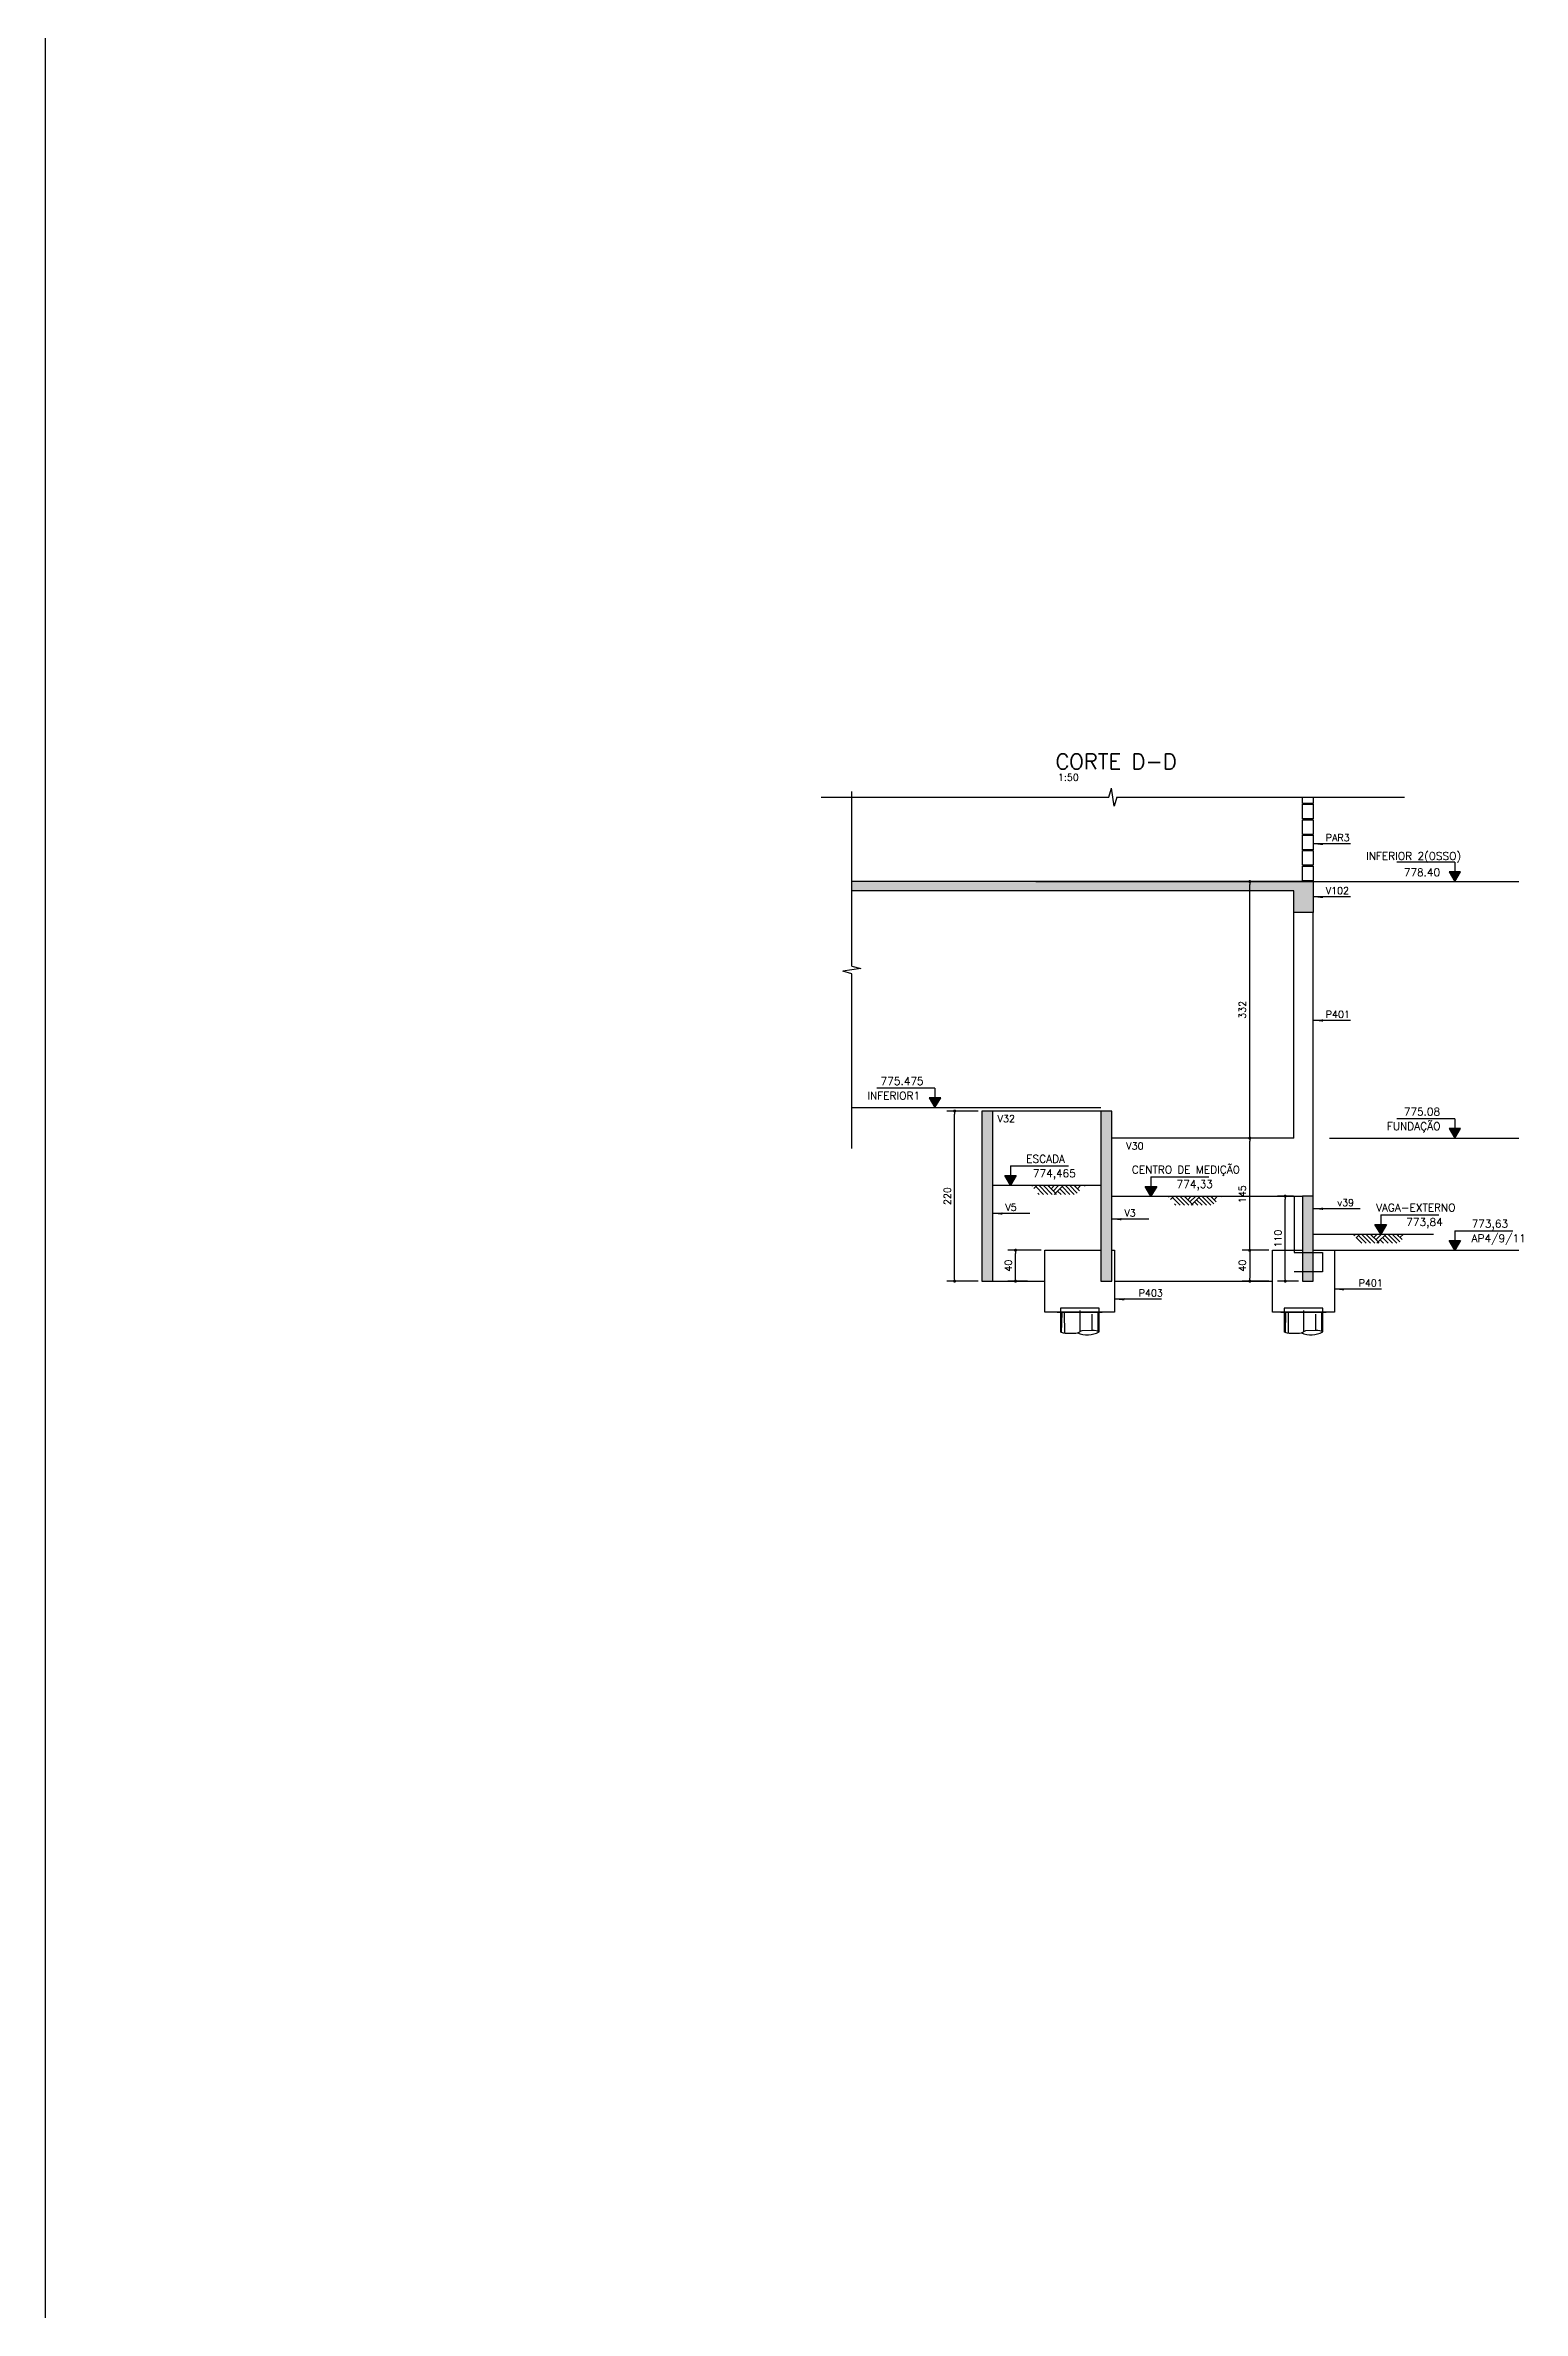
# Model space of a CAD drawing. Extents: x -856 to 20282, y 14720 to 28231.
# Drawn here: x 4522 to 6433, y 17650 to 20581 of the extents above; entities that cross this region are included whole.
import ezdxf
from ezdxf.enums import TextEntityAlignment as Align

# ---------------------------------------------------------------- set-up
doc = ezdxf.new("R2010")
doc.units = 0
doc.layers.get('0').update_dxf_attribs({"linetype": 'CONTINUOUS'})
doc.layers.get('Defpoints').update_dxf_attribs({"linetype": 'CONTINUOUS'})
for name, color, linetype in [('COTA', 1, 'CONTINUOUS'), ('H2', 252, 'CONTINUOUS'), ('H6', 1, 'CONTINUOUS'), ('LINHA_FINA', 1, 'CONTINUOUS'), ('LINHA_NIVEL', 210, 'CONTINUOUS'), ('PENA_1', 1, 'CONTINUOUS'), ('PENA_2', 2, 'CONTINUOUS'), ('PENA_3', 3, 'CONTINUOUS'), ('T1', 2, 'CONTINUOUS'), ('T3', 4, 'CONTINUOUS'), ('TEXTO', 3, 'CONTINUOUS')]:
    doc.layers.add(name, color=color, linetype=linetype)
doc.styles.add('COTA', font='romans.shx')
doc.styles.add('TEXTO', font='romans.shx', dxfattribs={"height": 10})
doc.styles.add('Texto1', font='romans.shx', dxfattribs={"height": 9})
doc.styles.add('Texto3', font='romans.shx', dxfattribs={"height": 20})
doc.dimstyles.new('forma', dxfattribs={"dimscale": 5, "dimtxt": 1.8, "dimasz": 0.8, "dimexe": 2, "dimexo": 1, "dimgap": 1, "dimtad": 1, "dimdec": 1, "dimzin": 9, "dimdsep": 46, "dimtxsty": 'COTA', "dimblk1": 'DOT', "dimblk2": 'DOT', "dimsah": 1, "dimcen": 0, "dimdle": 1, "dimclrd": 256, "dimclre": 256, "dimclrt": 2, "dimadec": 0, "dimazin": 0, "dimtfac": 1, "dimtdec": 0, "dimtmove": 0, "dimatfit": 3, "dimfxl": 1, "dimtolj": 1, "dimtzin": 0, "dimarcsym": 0})

# ---------------------------------------------------------------- blocks, each defined once
blk = doc.blocks.new('elevação')
at = {"layer": 'LINHA_FINA', "linetype": 'Continuous'}
blk.add_hatch(color=256, dxfattribs=at).paths.add_polyline_path([(1.5, 2.5), (-1.5, 2.5), (0, 0)])
at = {"layer": 'LINHA_FINA'}
for p, q in [((0, 5), (-15, 5)), ((-1.5, 2.5), (0, 0)), ((1.5, 2.5), (-1.5, 2.5)), ((0, 5), (0, 2.5)), ((0, 0), (1.5, 2.5))]:
    blk.add_line(p, q, dxfattribs=at)
at = {"layer": 'TEXTO', "linetype": 'Continuous', "style": 'TEXTO'}
for p in [(-8.5, 5.25), (-8.5, 1.5)]:
    blk.add_attdef('XXXX.XX', text='', height=2, dxfattribs=at).set_placement(p, align=Align.BOTTOM_CENTER)
blk = doc.blocks.new('ss')
at = {"layer": 'LINHA_FINA'}
blk.add_solid([(0, 0), (-2.5, -0.29), (-2.5, 0.3)], dxfattribs=at)
blk = doc.blocks.new('interrup')
at = {"layer": 'LINHA_FINA'}
for p, q in [((-1, 0), (-0.33, 2.31)), ((0.33, -2.31), (-0.33, 2.31)), ((1, 0), (0.33, -2.31))]:
    blk.add_line(p, q, dxfattribs=at)
blk = doc.blocks.new('_Dot')
at = {"color": 0, "linetype": 'ByBlock', "lineweight": -2}
blk.add_line((-0.5, 0), (-1, 0), dxfattribs=at)
at = {"color": 0, "linetype": 'ByBlock', "const_width": 0.5}
blk.add_lwpolyline([(-0.25, 0, 1), (0.25, 0, 1)], format="xyb", close=True, dxfattribs=at)
blk = doc.blocks.new('*D384')
at = {"layer": 'COTA', "lineweight": -2, "transparency": 16777216}
for p, q in [((6104.2, 19022), (6069.6, 19022)), ((6079.6, 19018), (6079.6, 18986)), ((6104.2, 18982), (6069.6, 18982))]:
    blk.add_line(p, q, dxfattribs=at)
at = {"layer": 'Defpoints', "color": 0, "transparency": 16777216}
for p in [(6109.2, 19022), (6079.6, 18982), (6109.2, 18982)]:
    blk.add_point(p, dxfattribs=at)
at = {"layer": 'COTA', "lineweight": -2, "transparency": 16777216, "xscale": 4, "yscale": 4, "zscale": 4}
for p, rotation in [((6079.6, 19022), 90), ((6079.6, 18982), 270)]:
    blk.add_blockref('_Dot', p, dxfattribs=dict(at, rotation=rotation))
at = {"layer": 'COTA', "color": 2, "transparency": 16777216, "insert": (6070.1, 19002), "char_height": 9, "attachment_point": 5, "rotation": 90, "style": 'COTA'}
blk.add_mtext('\\A1;40 ', dxfattribs=at)
blk = doc.blocks.new('*D385')
at = {"layer": 'COTA', "lineweight": -2, "transparency": 16777216}
for p, q in [((5809.7, 19022), (5766.7, 19022)), ((5776.7, 18986), (5776.7, 19018)), ((5792.1, 18982), (5766.7, 18982))]:
    blk.add_line(p, q, dxfattribs=at)
at = {"layer": 'Defpoints', "color": 0, "transparency": 16777216}
for p in [(5776.7, 19022), (5814.7, 19022), (5797.1, 18982)]:
    blk.add_point(p, dxfattribs=at)
at = {"layer": 'COTA', "lineweight": -2, "transparency": 16777216, "xscale": 4, "yscale": 4, "zscale": 4}
for p, rotation in [((5776.7, 19022), 90), ((5776.7, 18982), 270)]:
    blk.add_blockref('_Dot', p, dxfattribs=dict(at, rotation=rotation))
at = {"layer": 'COTA', "color": 2, "transparency": 16777216, "insert": (5767.2, 19002), "char_height": 9, "attachment_point": 5, "rotation": 90, "style": 'COTA'}
blk.add_mtext('\\A1;40 ', dxfattribs=at)
blk = doc.blocks.new('*D386')
at = {"layer": 'COTA', "lineweight": -2, "transparency": 16777216}
for p, q in [((6085.7, 19167), (6069.6, 19167)), ((6079.6, 19026), (6079.6, 19163)), ((6104.2, 19022), (6069.6, 19022))]:
    blk.add_line(p, q, dxfattribs=at)
at = {"layer": 'Defpoints', "color": 0, "transparency": 16777216}
for p in [(6079.6, 19167), (6090.7, 19167), (6109.2, 19022)]:
    blk.add_point(p, dxfattribs=at)
at = {"layer": 'COTA', "lineweight": -2, "transparency": 16777216, "xscale": 4, "yscale": 4, "zscale": 4}
for p, rotation in [((6079.6, 19167), 90), ((6079.6, 19022), 270)]:
    blk.add_blockref('_Dot', p, dxfattribs=dict(at, rotation=rotation))
at = {"layer": 'COTA', "color": 2, "transparency": 16777216, "insert": (6070.1, 19094.5), "char_height": 9, "attachment_point": 5, "rotation": 90, "style": 'COTA'}
blk.add_mtext('\\A1;145 ', dxfattribs=at)
blk = doc.blocks.new('*D387')
at = {"layer": 'COTA', "lineweight": -2, "transparency": 16777216}
for p, q in [((6078.8, 19499), (6069.6, 19499)), ((6079.6, 19171), (6079.6, 19495)), ((6095.6, 19167), (6069.6, 19167))]:
    blk.add_line(p, q, dxfattribs=at)
at = {"layer": 'Defpoints', "color": 0, "transparency": 16777216}
for p in [(6079.6, 19499), (6083.8, 19499), (6100.6, 19167)]:
    blk.add_point(p, dxfattribs=at)
at = {"layer": 'COTA', "lineweight": -2, "transparency": 16777216, "xscale": 4, "yscale": 4, "zscale": 4}
for p, rotation in [((6079.6, 19499), 90), ((6079.6, 19167), 270)]:
    blk.add_blockref('_Dot', p, dxfattribs=dict(at, rotation=rotation))
at = {"layer": 'COTA', "color": 2, "transparency": 16777216, "insert": (6070.1, 19333), "char_height": 9, "attachment_point": 5, "rotation": 90, "style": 'COTA'}
blk.add_mtext('\\A1;332 ', dxfattribs=at)
blk = doc.blocks.new('A$Cfeb4b014')
at = {"layer": 'PENA_1'}
for p, q in [((0, 29.3), (58.3, 29.3)), ((54.2, 34.3), (4.2, 34.3)), ((4.2, 34.3), (4.2, 29.1)), ((29.2, 31.4), (29.2, 3.7)), ((53.8, 3.9), (53.8, 29.6)), ((54.2, 29.1), (54.2, 34.3)), ((4.2, 29.1), (4.2, 3.7)), ((4.7, 3.5), (5.1, 28)), ((5.8, 3), (6.3, 28.4)), ((9.9, 2), (9.6, 28.2)), ((45.1, 5.4), (45.1, 26.7)), ((52.9, 4.3), (52.9, 28.4)), ((54.2, 3.7), (54.2, 29.1))]:
    blk.add_line(p, q, dxfattribs=at)
for points in [[(4.2, 3.7), (5.3, 3.2), (6.4, 2.8), (7.9, 2.4), (10.4, 2), (24, 2.1), (26.4, 2.6), (27.6, 3), (29.2, 3.7)], [(54.2, 3.7), (53.1, 4.3), (52, 4.7), (50.4, 5.1), (47.9, 5.5), (45.1, 5.4), (31.9, 4.9), (30.8, 4.5), (29.2, 3.7)]]:
    blk.add_lwpolyline(points, dxfattribs=at)
blk.add_arc((39.1, 32.1), 32.1, 246.6344, 297.9627, dxfattribs=at)
blk = doc.blocks.new('*D431')
at = {"layer": 'COTA', "lineweight": -2, "transparency": 16777216}
for p, q in [((6136.2, 19092), (6115.6, 19092)), ((6125.6, 18986), (6125.6, 19088)), ((6142.7, 18982), (6115.6, 18982))]:
    blk.add_line(p, q, dxfattribs=at)
at = {"layer": 'Defpoints', "color": 0, "transparency": 16777216}
for p in [(6125.6, 19092), (6141.2, 19092), (6147.7, 18982)]:
    blk.add_point(p, dxfattribs=at)
at = {"layer": 'COTA', "lineweight": -2, "transparency": 16777216, "xscale": 4, "yscale": 4, "zscale": 4}
for p, rotation in [((6125.6, 19092), 90), ((6125.6, 18982), 270)]:
    blk.add_blockref('_Dot', p, dxfattribs=dict(at, rotation=rotation))
at = {"layer": 'COTA', "color": 2, "transparency": 16777216, "insert": (6116.1, 19037), "char_height": 9, "attachment_point": 5, "rotation": 90, "style": 'COTA'}
blk.add_mtext('\\A1;110 ', dxfattribs=at)
blk = doc.blocks.new('*D432')
at = {"layer": 'COTA', "lineweight": -2, "transparency": 16777216}
for p, q in [((5728.2, 19202), (5687.9, 19202)), ((5697.9, 18986), (5697.9, 19198)), ((5728.2, 18982), (5687.9, 18982))]:
    blk.add_line(p, q, dxfattribs=at)
at = {"layer": 'Defpoints', "color": 0, "transparency": 16777216}
for p in [(5697.9, 19202), (5733.2, 19202), (5733.2, 18982)]:
    blk.add_point(p, dxfattribs=at)
at = {"layer": 'COTA', "lineweight": -2, "transparency": 16777216, "xscale": 4, "yscale": 4, "zscale": 4}
for p, rotation in [((5697.9, 19202), 90), ((5697.9, 18982), 270)]:
    blk.add_blockref('_Dot', p, dxfattribs=dict(at, rotation=rotation))
at = {"layer": 'COTA', "color": 2, "transparency": 16777216, "insert": (5688.4, 19092), "char_height": 9, "attachment_point": 5, "rotation": 90, "style": 'COTA'}
blk.add_mtext('\\A1;220 ', dxfattribs=at)

msp = doc.modelspace()

# ---------------------------------------------------------------- hatches: boundary and pattern name
at = {"layer": 'H2'}
for points in [[(6161.71, 19498.99), (5564.88, 19498.99), (5564.88, 19487.03), (6136.71, 19487.03), (6136.71, 19458.99), (6161.71, 19458.99)], [(5747.21, 19201.99), (5733.21, 19201.99), (5733.21, 18981.99), (5747.21, 18981.99)], [(5901.21, 18981.99), (5901.21, 19201.99), (5887.21, 19201.99), (5887.21, 18981.99)], [(6161.71, 19091.99), (6147.71, 19091.99), (6147.71, 18981.99), (6161.71, 18981.99)]]:
    msp.add_hatch(color=256, dxfattribs=at).paths.add_polyline_path(points)
at = {"layer": 'H6'}
h = msp.add_hatch(dxfattribs=at)
h.set_pattern_fill('AR-PARQ1', color=256, scale=2, angle=45, style=0)
h.set_pattern_definition([(135, (-7018.41, -8583.232), (-33.941125, 0), [24, -24]), (135, (-7015.58, -8580.403), (-33.941125, 0), [24, -24]), (135, (-7012.752, -8577.575), (-33.941125, 0), [24, -24]), (135, (-7009.924, -8574.747), (-33.941125, 0), [24, -24]), (135, (-7007.096, -8571.918), (-33.941125, 0), [24, -24]), (135, (-7004.267, -8569.09), (-33.941125, 0), [24, -24]), (135, (-7001.439, -8566.261), (-33.941125, 0), [24, -24]), (45, (-7035.38, -8566.261), (33.941125, 0), [24, -24]), (45, (-7038.208, -8563.433), (33.941125, 0), [24, -24]), (45, (-7041.037, -8560.604), (33.941125, 0), [24, -24]), (45, (-7043.865, -8557.776), (33.941125, 0), [24, -24]), (45, (-7046.694, -8554.948), (33.941125, 0), [24, -24]), (45, (-7049.522, -8552.12), (33.941125, 0), [24, -24]), (45, (-7052.35, -8549.29), (33.941125, 0), [24, -24])])
h.paths.add_polyline_path([(5796.64, 19105.99), (5866.85, 19105.99), (5854.83, 19094.29), (5807, 19094.29)])
h = msp.add_hatch(dxfattribs=at)
h.set_pattern_fill('AR-PARQ1', color=256, scale=2, angle=45, style=0)
h.set_pattern_definition([(135, (-6841.583, -8597.232), (-33.941125, 0), [24, -24]), (135, (-6838.754, -8594.403), (-33.941125, 0), [24, -24]), (135, (-6835.926, -8591.575), (-33.941125, 0), [24, -24]), (135, (-6833.097, -8588.747), (-33.941125, 0), [24, -24]), (135, (-6830.27, -8585.918), (-33.941125, 0), [24, -24]), (135, (-6827.44, -8583.09), (-33.941125, 0), [24, -24]), (135, (-6824.612, -8580.261), (-33.941125, 0), [24, -24]), (45, (-6858.553, -8580.261), (33.941125, 0), [24, -24]), (45, (-6861.382, -8577.433), (33.941125, 0), [24, -24]), (45, (-6864.21, -8574.604), (33.941125, 0), [24, -24]), (45, (-6867.039, -8571.776), (33.941125, 0), [24, -24]), (45, (-6869.867, -8568.948), (33.941125, 0), [24, -24]), (45, (-6872.695, -8566.12), (33.941125, 0), [24, -24]), (45, (-6875.524, -8563.29), (33.941125, 0), [24, -24])])
h.paths.add_polyline_path([(5973.47, 19091.99), (6043.67, 19091.99), (6031.66, 19080.29), (5983.83, 19080.29)])
h = msp.add_hatch(dxfattribs=at)
h.set_pattern_fill('AR-PARQ1', color=256, scale=2, angle=45, style=0)
h.set_pattern_definition([(135, (-6601.052, -8646.232), (-33.941125, 0), [24, -24]), (135, (-6598.223, -8643.403), (-33.941125, 0), [24, -24]), (135, (-6595.395, -8640.575), (-33.941125, 0), [24, -24]), (135, (-6592.566, -8637.747), (-33.941125, 0), [24, -24]), (135, (-6589.738, -8634.918), (-33.941125, 0), [24, -24]), (135, (-6586.91, -8632.09), (-33.941125, 0), [24, -24]), (135, (-6584.08, -8629.261), (-33.941125, 0), [24, -24]), (45, (-6618.022, -8629.261), (33.941125, 0), [24, -24]), (45, (-6620.85, -8626.433), (33.941125, 0), [24, -24]), (45, (-6623.68, -8623.604), (33.941125, 0), [24, -24]), (45, (-6626.508, -8620.776), (33.941125, 0), [24, -24]), (45, (-6629.336, -8617.948), (33.941125, 0), [24, -24]), (45, (-6632.164, -8615.12), (33.941125, 0), [24, -24]), (45, (-6634.993, -8612.29), (33.941125, 0), [24, -24])])
h.paths.add_polyline_path([(6212.17, 19042.99), (6283.51, 19042.99), (6272.19, 19031.29), (6224.36, 19031.29)])

# ---------------------------------------------------------------- linework, layer by layer
at = {"layer": 'COTA'}
for p, q in [((4521.66, 28230.73), (4521.66, 16671.78)), ((6137.1, 19091.99), (6137.1, 19018.99)), ((6137.1, 19018.99), (6173.85, 19018.99)), ((6173.85, 19018.99), (6173.85, 18993.99)), ((6173.85, 18993.99), (6137.1, 18993.99))]:
    msp.add_line(p, q, dxfattribs=at)
at = {"layer": 'LINHA_FINA'}
for p, q in [((5525.38, 19608.13), (5897.55, 19608.13)), ((5564.88, 19389.62), (5564.88, 19615.42)), ((5907.55, 19608.13), (6279.72, 19608.13)), ((6209.8, 19547.58), (6161.71, 19547.58)), ((6209.8, 19478.99), (6161.71, 19478.99)), ((5564.88, 19153.81), (5564.88, 19379.62)), ((6209.8, 19319.22), (6161.71, 19319.22)), ((5795.3, 19069.5), (5747.21, 19069.5)), ((5949.3, 19062.2), (5901.21, 19062.2)), ((6222.33, 19075.66), (6161.71, 19075.66)), ((6249.83, 18971.53), (6189.21, 18971.53)), ((5965.33, 18958.58), (5904.71, 18958.58))]:
    msp.add_line(p, q, dxfattribs=at)
at = {"layer": 'LINHA_NIVEL'}
for p, q in [((5802.77, 19498.99), (6427.52, 19498.99)), ((5564.88, 19206.49), (5887.21, 19206.49)), ((6182.94, 19166.99), (6427.52, 19166.99)), ((5747.21, 19105.99), (5887.21, 19105.99)), ((5901.21, 19091.99), (6147.71, 19091.99)), ((6161.71, 19042.99), (6317.25, 19042.99)), ((6189.21, 19021.99), (6427.52, 19021.99))]:
    msp.add_line(p, q, dxfattribs=at)
at = {"layer": 'PENA_1'}
for p, q in [((6136.71, 19166.99), (6136.71, 19458.99)), ((6161.71, 19021.99), (6161.71, 19458.99)), ((5747.21, 19021.99), (5747.21, 19201.99)), ((6136.71, 19166.99), (5901.21, 19166.99)), ((5904.71, 18981.99), (6109.21, 18981.99))]:
    msp.add_line(p, q, dxfattribs=at)
msp.add_lwpolyline([(6161.71, 19608.13), (6161.71, 19599.99), (6147.71, 19599.99), (6147.71, 19608.13)], dxfattribs=at)
for points in [[(6147.71, 19598.99), (6161.71, 19598.99), (6161.71, 19579.99), (6147.71, 19579.99)], [(6147.71, 19578.99), (6161.71, 19578.99), (6161.71, 19559.99), (6147.71, 19559.99)], [(6147.71, 19558.99), (6161.71, 19558.99), (6161.71, 19539.99), (6147.71, 19539.99)], [(6147.71, 19538.99), (6161.71, 19538.99), (6161.71, 19519.99), (6147.71, 19519.99)], [(6147.71, 19518.99), (6161.71, 19518.99), (6161.71, 19499.99), (6147.71, 19499.99)]]:
    msp.add_lwpolyline(points, close=True, dxfattribs=at)
at = {"layer": 'PENA_2'}
for points in [[(5901.21, 19021.99), (5904.71, 19021.99), (5904.71, 18941.99), (5814.71, 18941.99), (5814.71, 19021.99), (5887.21, 19021.99)], [(6161.71, 19021.99), (6189.21, 19021.99), (6189.21, 18941.99), (6109.21, 18941.99), (6109.21, 19021.99), (6147.71, 19021.99)]]:
    msp.add_lwpolyline(points, dxfattribs=at)
at = {"layer": 'PENA_3'}
for p, q in [((6161.71, 19498.99), (5564.88, 19498.99)), ((6136.71, 19487.03), (5564.88, 19487.03)), ((5887.21, 19201.99), (5747.21, 19201.99)), ((5747.21, 18981.99), (5814.71, 18981.99))]:
    msp.add_line(p, q, dxfattribs=at)
for points in [[(6136.71, 19498.99), (6161.71, 19498.99), (6161.71, 19458.99), (6136.71, 19458.99), (6136.71, 19487.03)], [(5747.21, 19201.99), (5733.21, 19201.99), (5733.21, 18981.99), (5747.21, 18981.99), (5747.21, 19201.99)], [(5901.21, 18981.99), (5901.21, 19201.99), (5887.21, 19201.99), (5887.21, 18981.99), (5901.21, 18981.99)], [(6161.71, 19091.99), (6147.71, 19091.99), (6147.71, 18981.99), (6161.71, 18981.99), (6161.71, 19091.99)]]:
    msp.add_lwpolyline(points, dxfattribs=at)

# ---------------------------------------------------------------- block references
at = {"layer": 'LINHA_FINA', "xscale": 5, "yscale": 5, "zscale": 5}
msp.add_blockref('interrup', (5902.55, 19608.13), dxfattribs=at)
at = {"layer": 'LINHA_FINA', "xscale": 5, "yscale": 5, "zscale": 5, "rotation": 90}
msp.add_blockref('interrup', (5564.88, 19384.62), dxfattribs=at)
at = {"layer": 'PENA_1', "xscale": 5, "yscale": 5, "zscale": 5, "rotation": 180}
for p in [(6161.71, 19547.58), (6161.71, 19478.99), (6161.71, 19319.22), (5747.21, 19069.5), (5901.21, 19062.2), (6161.71, 19075.66), (6189.21, 18971.53), (5904.71, 18958.58)]:
    msp.add_blockref('ss', p, dxfattribs=at)
at = {"layer": 'PENA_1'}
for p in [(5830.5, 18912.67), (6120, 18912.67)]:
    msp.add_blockref('A$Cfeb4b014', p, dxfattribs=at)
at = {"layer": 'PENA_2'}
ref = msp.add_blockref('elevação', (6344.92, 19498.99), dxfattribs=dict(at, xscale=5, yscale=5, zscale=5))
ref.add_attrib('XXXX.XX', '778.40', dxfattribs={"layer": 'TEXTO', "linetype": 'Continuous', "height": 10, "style": 'TEXTO'}).set_placement((6302.42, 19502.88), align=Align.BOTTOM_CENTER)
ref.add_attrib('XXXX.XX', 'INFERIOR 2(OSSO)', dxfattribs={"layer": 'TEXTO', "linetype": 'Continuous', "height": 10, "style": 'TEXTO'}).set_placement((6291.57, 19523.99), align=Align.BOTTOM_CENTER)
ref = msp.add_blockref('elevação', (5672.42, 19206.49), dxfattribs=dict(at, xscale=5, yscale=5, zscale=5))
ref.add_attrib('XXXX.XX', '775.475', dxfattribs={"layer": 'TEXTO', "linetype": 'Continuous', "height": 10, "style": 'TEXTO'}).set_placement((5629.92, 19232.74), align=Align.BOTTOM_CENTER)
ref.add_attrib('XXXX.XX', 'INFERIOR1', dxfattribs={"layer": 'TEXTO', "linetype": 'Continuous', "height": 10, "style": 'TEXTO'}).set_placement((5619.07, 19213.99), align=Align.BOTTOM_CENTER)
ref = msp.add_blockref('elevação', (6344.92, 19166.99), dxfattribs=dict(at, xscale=5, yscale=5, zscale=5))
ref.add_attrib('XXXX.XX', '775.08', dxfattribs={"layer": 'TEXTO', "linetype": 'Continuous', "height": 10, "style": 'TEXTO'}).set_placement((6302.42, 19193.24), align=Align.BOTTOM_CENTER)
ref.add_attrib('XXXX.XX', 'FUNDAÇÃO', dxfattribs={"layer": 'TEXTO', "linetype": 'Continuous', "height": 10, "style": 'TEXTO'}).set_placement((6291.57, 19174.49), align=Align.BOTTOM_CENTER)
ref = msp.add_blockref('elevação', (5770.19, 19105.99), dxfattribs=dict(at, xscale=-5, yscale=5, zscale=5))
ref.add_attrib('XXXX.XX', 'ESCADA', dxfattribs={"layer": 'TEXTO', "linetype": 'Continuous', "height": 10, "style": 'TEXTO'}).set_placement((5815.55, 19132.24), align=Align.BOTTOM_CENTER)
ref.add_attrib('XXXX.XX', '774,465', dxfattribs={"layer": 'TEXTO', "linetype": 'Continuous', "height": 10, "style": 'TEXTO'}).set_placement((5826.87, 19113.49), align=Align.BOTTOM_CENTER)
ref = msp.add_blockref('elevação', (5951.77, 19091.99), dxfattribs=dict(at, xscale=-5, yscale=5, zscale=5))
ref.add_attrib('XXXX.XX', 'CENTRO DE MEDIÇÃO', dxfattribs={"layer": 'TEXTO', "linetype": 'Continuous', "height": 10, "style": 'TEXTO'}).set_placement((5997.13, 19118.24), align=Align.BOTTOM_CENTER)
ref.add_attrib('XXXX.XX', '774,33', dxfattribs={"layer": 'TEXTO', "linetype": 'Continuous', "height": 10, "style": 'TEXTO'}).set_placement((6008.45, 19099.49), align=Align.BOTTOM_CENTER)
ref = msp.add_blockref('elevação', (6249.06, 19042.99), dxfattribs=dict(at, xscale=-5, yscale=5, zscale=5))
ref.add_attrib('XXXX.XX', 'VAGA-EXTERNO', dxfattribs={"layer": 'TEXTO', "linetype": 'Continuous', "height": 10, "style": 'TEXTO'}).set_placement((6294.42, 19069.24), align=Align.BOTTOM_CENTER)
ref.add_attrib('XXXX.XX', '773,84', dxfattribs={"layer": 'TEXTO', "linetype": 'Continuous', "height": 10, "style": 'TEXTO'}).set_placement((6305.74, 19050.49), align=Align.BOTTOM_CENTER)
ref = msp.add_blockref('elevação', (6344.92, 19021.99), dxfattribs=dict(at, xscale=-5, yscale=5, zscale=5))
ref.add_attrib('XXXX.XX', '773,63', dxfattribs={"layer": 'TEXTO', "linetype": 'Continuous', "height": 10, "style": 'TEXTO'}).set_placement((6390.28, 19048.24), align=Align.BOTTOM_CENTER)
ref.add_attrib('XXXX.XX', 'AP4/9/11', dxfattribs={"layer": 'TEXTO', "linetype": 'Continuous', "height": 10, "style": 'TEXTO'}).set_placement((6401.6, 19029.49), align=Align.BOTTOM_CENTER)

# ---------------------------------------------------------------- texts
at = {"layer": 'T1', "style": 'Texto1'}
for s, p in [('1:50', (5831.47, 19629.28)), ('PAR3', (6177.99, 19551.15)), ('V102', (6177.99, 19482.56)), ('P401', (6177.99, 19322.78)), ('V32', (5753.51, 19187.87)), ('V30', (5919.87, 19152.41)), ('V5', (5763.49, 19073.07)), ('v39', (6192.97, 19079.23)), ('V3', (5917.49, 19065.77)), ('P403', (5935.97, 18962.15)), ('P401', (6220.47, 18975.1))]:
    msp.add_text(s, height=9, dxfattribs=at).set_placement(p)
at = {"layer": 'T3', "style": 'Texto3'}
msp.add_text('CORTE D-D', height=20, dxfattribs=at).set_placement((5828.24, 19644.18))

# ---------------------------------------------------------------- dimensions: what is measured, and where the dimension line sits
at = {"layer": 'COTA'}
for base, p1, p2, override, picture, middle in [((6079.59, 19498.99), (6100.65, 19166.99), (6083.81, 19498.99), {"dimpost": ' ', "dimtmove": 1}, '*D387', (6070.09, 19332.99)), ((5697.94, 19201.99), (5733.21, 18981.99), (5733.21, 19201.99), {"dimpost": ' '}, '*D432', (5688.44, 19091.99)), ((6079.59, 19166.99), (6109.21, 19021.99), (6090.73, 19166.99), {"dimpost": ' ', "dimtmove": 1}, '*D386', (6070.09, 19094.49)), ((6125.57, 19091.99), (6147.71, 18981.99), (6141.18, 19091.99), {"dimpost": ' '}, '*D431', (6116.07, 19036.99)), ((5776.66, 19021.99), (5797.08, 18981.99), (5814.71, 19021.99), {"dimpost": ' '}, '*D385', (5767.16, 19001.99)), ((6079.59, 18981.99), (6109.21, 19021.99), (6109.21, 18981.99), {"dimpost": ' '}, '*D384', (6070.09, 19001.99))]:
    dim = msp.add_linear_dim(base=base, p1=p1, p2=p2, angle=90, dimstyle='forma', override=override, dxfattribs=at)
    dim.commit()
    dim.dimension.update_dxf_attribs({"geometry": picture, "text_midpoint": middle})

doc.saveas('drawing.dxf')
